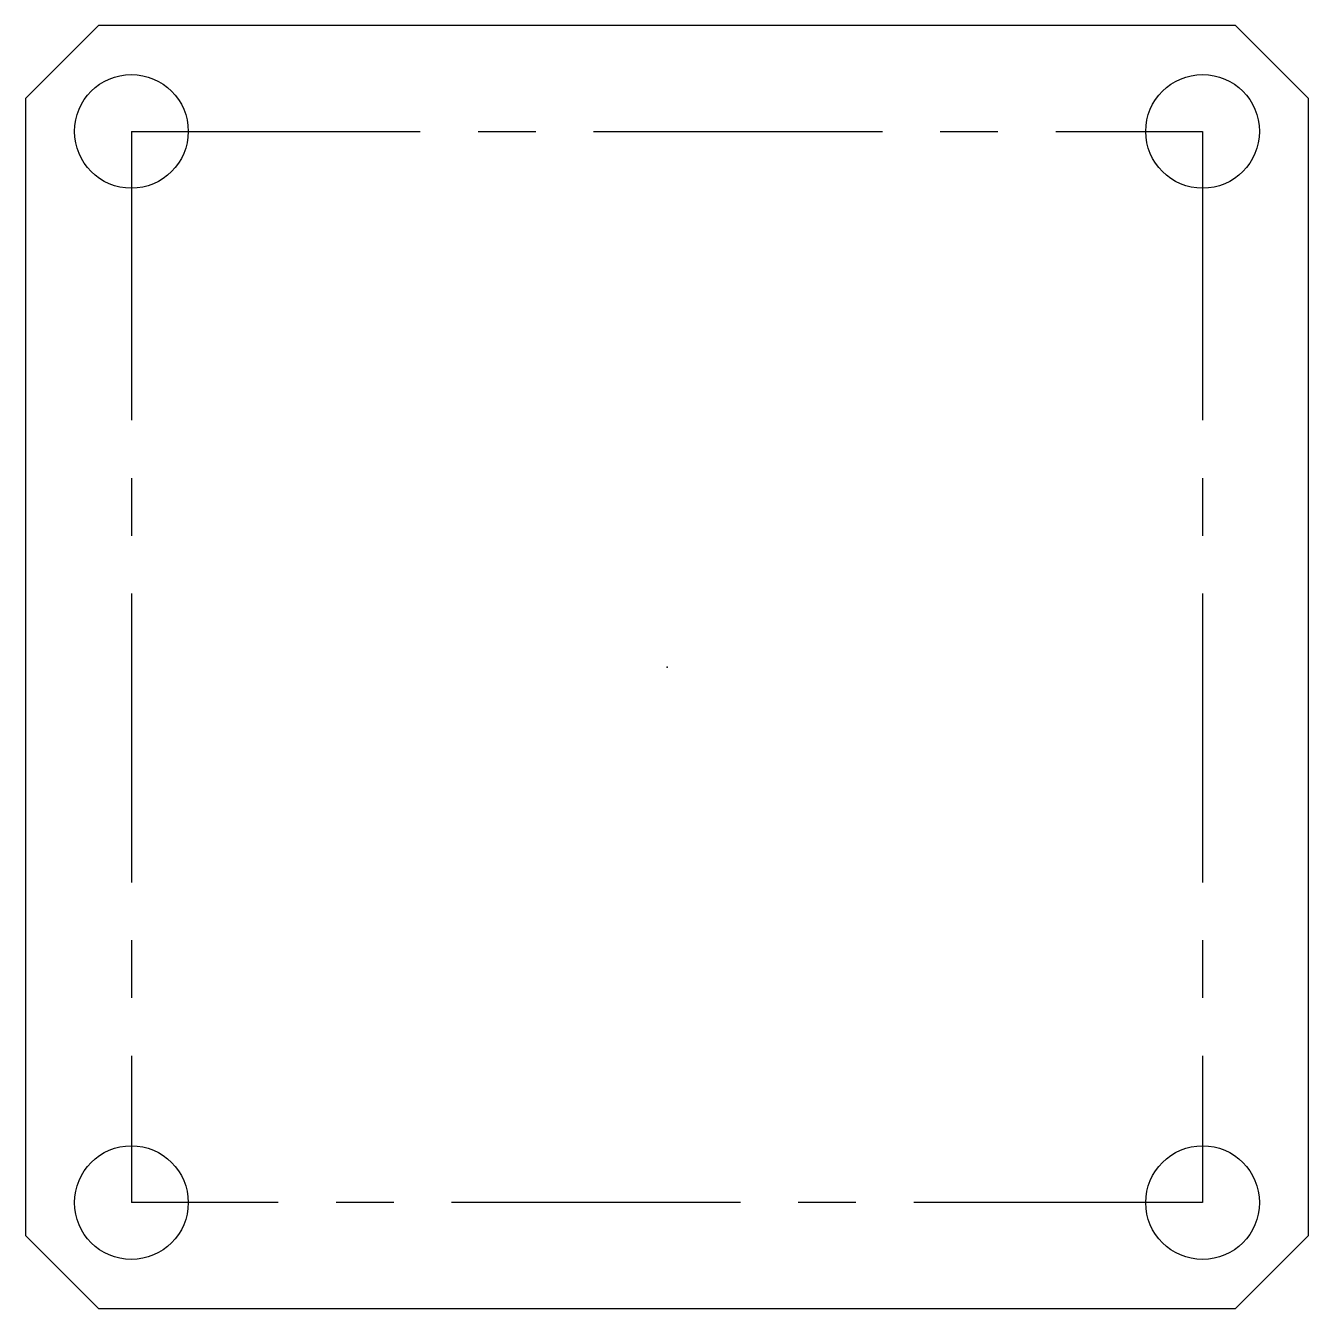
# Model space of a CAD drawing. Header units: millimetres. Extents: x 18 to 74.4, y 227.7 to 284.1.
import ezdxf

# ---------------------------------------------------------------- set-up
doc = ezdxf.new("R2010")
doc.units = ezdxf.units.MM
doc.header["$PDSIZE"] = -1
doc.linetypes.add('CENTERX2', pattern=[20.32, 12.7, -2.54, 2.54, -2.54])

msp = doc.modelspace()

# ---------------------------------------------------------------- linework, layer by layer
at = {"color": 7, "linetype": 'Continuous'}
for p, q in [((21.157, 284.077), (17.957, 280.877)), ((71.157, 284.077), (21.157, 284.077)), ((74.357, 280.877), (71.157, 284.077)), ((17.957, 280.877), (17.957, 230.877)), ((74.357, 230.877), (74.357, 280.877)), ((17.957, 230.877), (21.157, 227.677)), ((71.157, 227.677), (74.357, 230.877)), ((21.157, 227.677), (71.157, 227.677))]:
    msp.add_line(p, q, dxfattribs=at)
at = {"color": 7, "linetype": 'CENTERX2'}
for p, q in [((22.607, 279.427), (22.607, 232.327)), ((22.607, 279.427), (69.707, 279.427)), ((69.707, 279.427), (69.707, 232.327)), ((69.707, 232.327), (22.607, 232.327))]:
    msp.add_line(p, q, dxfattribs=at)
at = {"color": 7, "linetype": 'Continuous'}
for centre in [(22.607, 279.427), (69.707, 279.427), (22.607, 232.327), (69.707, 232.327)]:
    msp.add_circle(centre, 2.5, dxfattribs=at)
msp.add_point((46.157, 255.877), dxfattribs=at)
msp.add_point((46.157, 255.877), dxfattribs=at)

doc.saveas('drawing.dxf')
